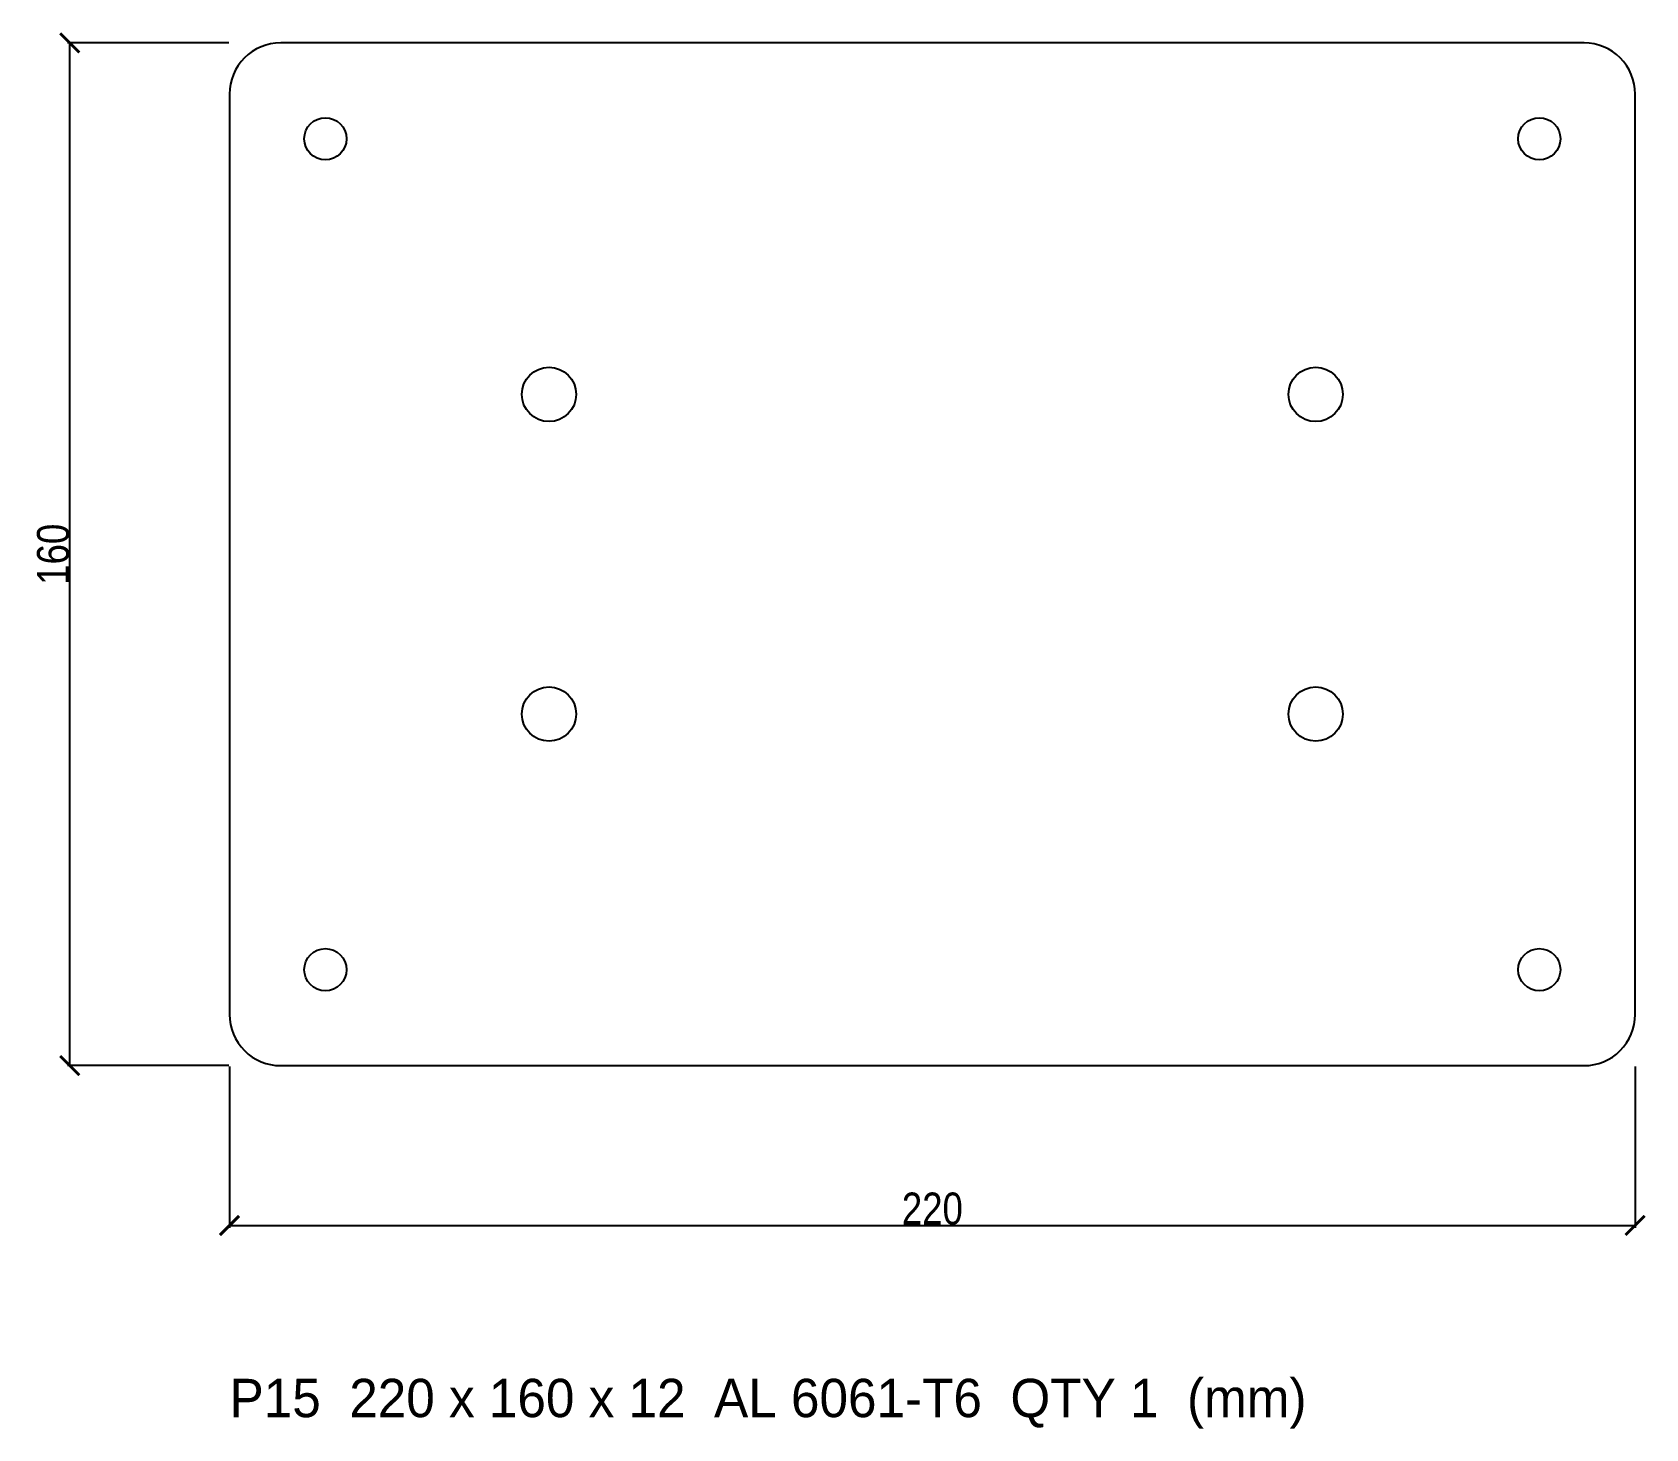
# Model space of a CAD drawing. Header units: millimetres. Extents: x -141 to 112, y -137 to 82.
import ezdxf

# ---------------------------------------------------------------- set-up
doc = ezdxf.new("R2010")
doc.units = ezdxf.units.MM
for name, color, linetype in [('CUT', 7, 'Continuous'), ('DIM', 5, 'Continuous'), ('HOLES', 1, 'Continuous'), ('TEXT', 3, 'Continuous')]:
    doc.layers.add(name, color=color, linetype=linetype)
doc.styles.add('OpenSansCondensed-Light', font='OpenSansCondensed-Light.ttf')
doc.dimstyles.new('EZDXF', dxfattribs={"dimtxt": 0.25, "dimasz": 0.175, "dimexe": 0.375, "dimexo": 0.125, "dimgap": 0.1, "dimtad": 1, "dimlfac": 100, "dimzin": 12, "dimdsep": 46, "dimtxsty": 'OpenSansCondensed-Light', "dimblk": 'ARCHTICK', "dimcen": 2.5, "dimazin": 3, "dimtfac": 0.5, "dimtmove": 2, "dimatfit": 3})

# ---------------------------------------------------------------- blocks, each defined once
blk = doc.blocks.new('_ARCHTICK')
at = {"color": 0, "linetype": 'BYBLOCK', "const_width": 0.15}
blk.add_lwpolyline([(-0.5, -0.5), (0.5, 0.5)], dxfattribs=at)

msp = doc.modelspace()

# ---------------------------------------------------------------- linework, layer by layer
at = {"layer": 'CUT'}
msp.add_lwpolyline([(-102, -80), (102, -80, 0.414214), (110, -72), (110, 72, 0.414214), (102, 80), (-102, 80, 0.414214), (-110, 72), (-110, -72, 0.414214)], format="xyb", close=True, dxfattribs=at)
at = {"layer": 'HOLES'}
for centre, radius in [((-95, 65), 3.3), ((95, 65), 3.3), ((-60, 25), 4.25), ((60, 25), 4.25), ((-60, -25), 4.25), ((60, -25), 4.25), ((-95, -65), 3.3), ((95, -65), 3.3)]:
    msp.add_circle(centre, radius, dxfattribs=at)

# ---------------------------------------------------------------- texts
at = {"layer": 'TEXT'}
msp.add_text('P15  220 x 160 x 12  AL 6061-T6  QTY 1  (mm)', height=6, dxfattribs=at).set_placement((-110, -135))

# ---------------------------------------------------------------- dimensions: what is measured, and where the dimension line sits
at = {"layer": 'DIM'}
msp.add_linear_dim(base=(-135, -80), p1=(-110, -80), p2=(-110, 80), angle=90, dimstyle='EZDXF', override={"dimtxt": 5, "dimasz": 3, "dimdec": 1, "dimlfac": 1, "dimzin": 8}, dxfattribs=at).render()
msp.add_linear_dim(base=(-110, -105), p1=(-110, -80), p2=(110, -80), dimstyle='EZDXF', override={"dimtxt": 5, "dimasz": 3, "dimdec": 1, "dimlfac": 1, "dimzin": 8}, dxfattribs=at).render()

doc.saveas('drawing.dxf')
